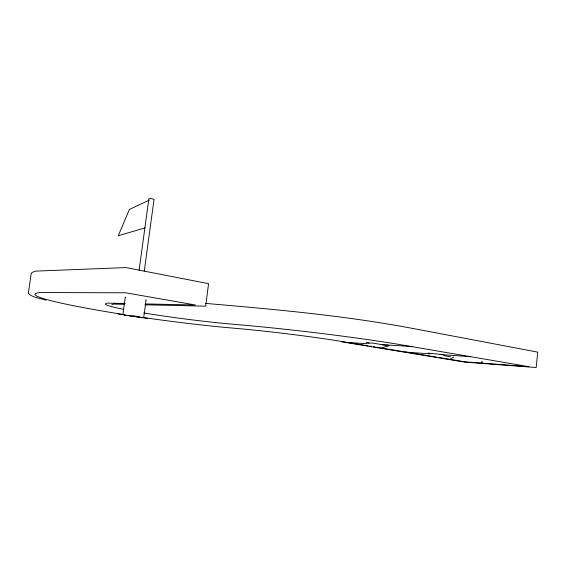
<?xml version="1.0" encoding="UTF-8"?>
<svg xmlns="http://www.w3.org/2000/svg" width="566" height="566" viewBox="0 0 566 566"><rect width="100%" height="100%" fill="white"/><g stroke="black" fill="none" stroke-linecap="round" stroke-linejoin="round"><path stroke-width="0.85" d="M481.942 362.686L481.871 361.122M143.729 317.349L146.099 299.881L145.724 300.015M139.08 270.35L148.872 198.701L151.355 198.595L154.03 199.43L144.288 271.036M122.879 314.654L125.291 297.129L125.68 297.369M450.26 359.049L453.812 357.026M111.721 304.869L113.193 304.084L124.64 304.345M149.325 200.067L129.416 209.462L118.266 235.732L145.115 227.872M382.1 347.765L387.625 346.074M481.716 362.672L482.083 362.7M383.621 344.708L381.944 344.652L411.227 346.491A60.916 42.217 89.9 0 0 412.614 346.548M125.206 303.51L106.797 303.121L105.262 304.02A82.827 4.861 7.3 0 0 123.48 309.298M145.363 303.935L195.327 304.982L125.73 292.792L39.556 292.53L36.125 293.273A174.547 10.287 7.2 0 0 120.883 314.102A101.993 5.603 7.3 0 0 124.11 314.618M144.896 304.798L205.663 306.156L208.585 283.658L125.956 267.584L35.821 271.114L32.255 272.338L31.165 273.866L28.3 293.407C32.955 297.829 40.144 298.133 45.98 300.206M348.161 342.522L366.428 343.675M387.137 345.706L388.842 345.812L386.911 344.913M375.286 347.312L378.682 347.538M429.912 353.842L407.025 352.25A52.426 36.344 -89.3 0 1 405.758 351.925M442.053 354.691L470.664 356.686A56.197 36.521 -89.3 0 1 469.391 356.347M137.439 316.451L132.876 315.786M140.665 317.321L124.35 315.106M205.607 303.397C275.458 309.418 345.444 315.644 414.397 328.747L537.7 352.123L536.186 367.525L464.601 362.084L341.652 341.822M147.634 318.417L128.369 315.587M118.025 313.967L126.678 315.326M368.07 345.812L337.916 340.845A85.678 4.054 6.9 0 0 242.609 328.973L225.94 327.488A101.993 5.603 7.3 0 1 141.677 317.285M369.803 346.102L371.537 346.385M373.263 346.675L374.996 346.958M376.73 347.241L436.542 357.125M438.275 357.415L465.188 361.858L528.906 366.676L397.155 344.107A129.09 6.375 6.8 0 0 249.854 325.726L223.145 323.349A82.827 4.861 7.3 0 1 143.778 312.963M441.183 354.634L440.107 354.45L443.426 354.677L428.094 353.106L429.941 353.743M443.716 355.653L450.501 356.792M369.103 343.208L366.52 342.777L373.319 343.194L388.842 345.812M139.278 316.932A101.993 5.603 7.3 0 1 137.552 316.677"/></g></svg>
